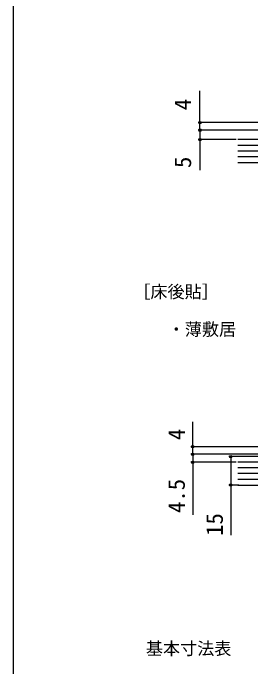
# Model space of a CAD drawing. Units: millimetres, scale not verified. Extents: x -525 to 525, y -783 to 779.
# Drawn here: x -525 to -399.9, y -325.9 to 18.2 of the extents above; entities that cross this region are included whole.
import ezdxf
from ezdxf.enums import TextEntityAlignment as Align

# ---------------------------------------------------------------- set-up
doc = ezdxf.new("R2010")
doc.units = ezdxf.units.MM
doc.header["$LTSCALE"] = 4
for name, color, linetype in [('0-2_USER1', 3, 'Continuous'), ('0-8_YKK_D', 6, 'Continuous'), ('0-9_YKK_ZWAK', 7, 'Continuous'), ('0-A_YSS_K', 3, 'Continuous')]:
    doc.layers.add(name, color=color, linetype=linetype)
doc.styles.add('ＭＳ ゴシック', font='')
doc.styles.get('ＭＳ ゴシック').set_extended_font_data('MS Gothic')

msp = doc.modelspace()

# ---------------------------------------------------------------- linework, layer by layer
at = {"layer": '0-8_YKK_D'}
for p, q in [((-426.701, -39.376), (-426.701, -22.707)), ((-308.488, -39.376), (-427.701, -39.376)), ((-426.701, -43.376), (-426.701, -39.376)), ((-300.888, -43.376), (-427.701, -43.376)), ((-300.888, -43.376), (-427.701, -43.376)), ((-426.701, -43.376), (-426.701, -45.926)), ((-407.701, -48.376), (-427.701, -48.376)), ((-308.488, -209.962), (-431.502, -209.962)), ((-300.414, -213.959), (-431.502, -213.959)), ((-300.414, -213.959), (-431.502, -213.959)), ((-365.488, -215.162), (-411.502, -215.162)), ((-407.701, -218.162), (-431.502, -218.162)), ((-406.252, -230.162), (-411.502, -230.162))]:
    msp.add_line(p, q, dxfattribs=at)
for points in [[(-426.701, -43.376), (-426.701, -48.376), (-426.701, -64.43)], [(-430.502, -213.959), (-430.502, -209.962), (-430.502, -196.844)], [(-430.502, -213.959), (-430.502, -218.162), (-430.502, -245.762)], [(-410.502, -215.162), (-410.502, -230.162), (-410.502, -256.576)]]:
    msp.add_lwpolyline(points, dxfattribs=at)
for centre in [(-426.701, -39.376), (-426.701, -43.376), (-426.701, -43.376), (-426.701, -48.376), (-430.502, -209.962), (-430.502, -213.959), (-430.502, -213.959), (-410.502, -215.162), (-430.502, -218.162), (-410.502, -230.162)]:
    msp.add_circle(centre, 0.637, dxfattribs=at)
at = {"layer": '0-9_YKK_ZWAK'}
msp.add_line((-525, 746.6), (-525, -783.4), dxfattribs=at)
at = {"layer": '0-A_YSS_K'}
for p, q in [((-214.438, -48.376), (-406.701, -48.376)), ((-214.438, -51.376), (-406.701, -51.376)), ((-214.438, -54.376), (-406.701, -54.376)), ((-214.438, -57.376), (-406.701, -57.376)), ((-406.701, -60.376), (-272.488, -60.376)), ((-366.688, -218.162), (-406.701, -218.162)), ((-366.688, -221.162), (-406.701, -221.162)), ((-366.688, -224.162), (-406.701, -224.162)), ((-406.716, -230.162), (-214.454, -230.162)), ((-366.688, -227.162), (-406.701, -227.162))]:
    msp.add_line(p, q, dxfattribs=at)

# ---------------------------------------------------------------- texts
at = {"layer": '0-2_USER1', "style": 'ＭＳ ゴシック'}
for s, p in [('［床後貼］', (-461.753, -133.712)), ('・薄敷居', (-443.651, -153.456)), ('基本寸法表', (-455.157, -321.474))]:
    msp.add_text(s, height=6.598, dxfattribs=at).set_placement(p, align=Align.BOTTOM_LEFT)
at = {"layer": '0-8_YKK_D', "style": 'ＭＳ ゴシック'}
for s, p in [('4', (-428.701, -32.889)), ('5', (-428.701, -63.316)), ('4', (-432.002, -206.526)), ('4.5', (-432.002, -244.876)), ('15', (-412.002, -256.917))]:
    msp.add_text(s, height=8.798, rotation=90, dxfattribs=at).set_placement(p, align=Align.BOTTOM_LEFT)

doc.saveas('drawing.dxf')
